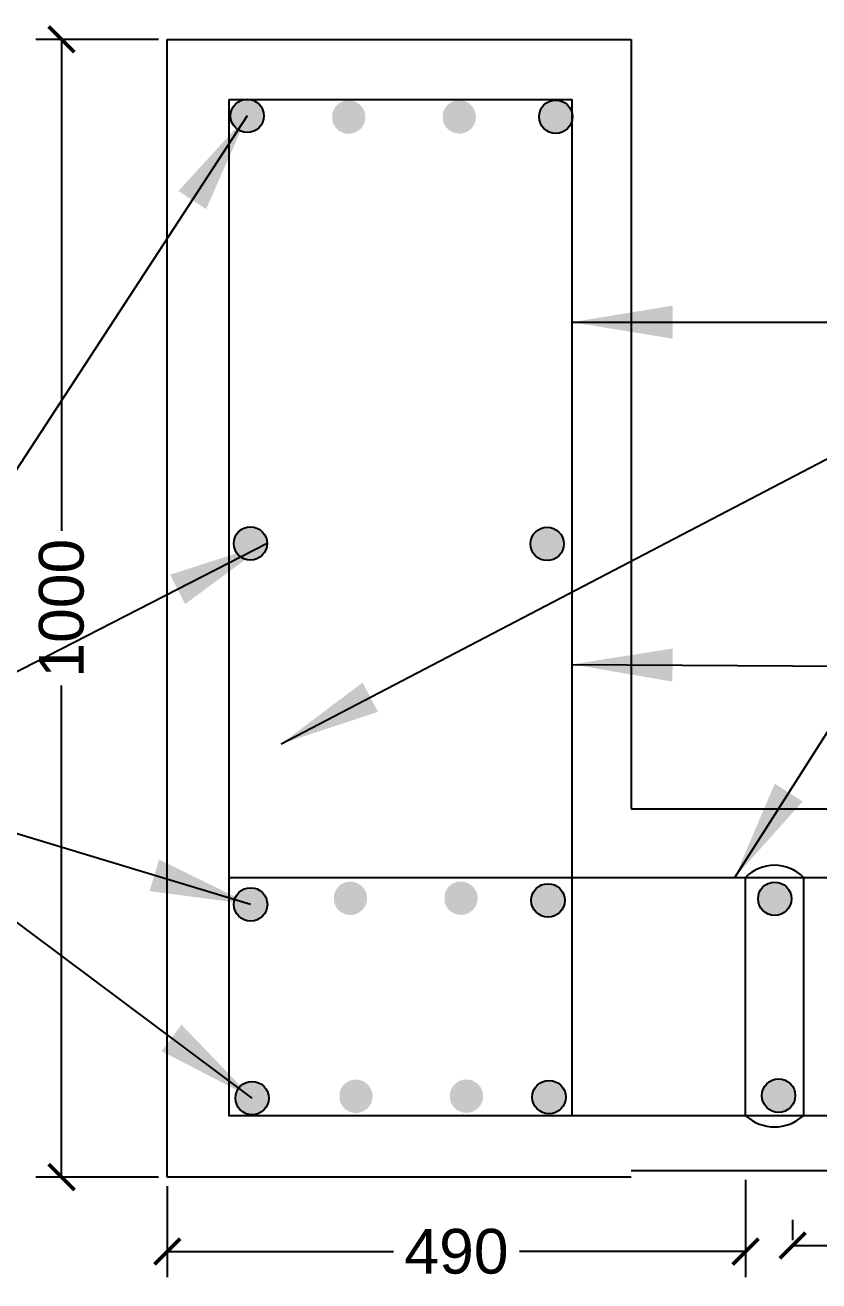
# Model space of a CAD drawing. Header units: inches. Extents: x 0 to 11487, y 0 to 10656.
# Drawn here: x 621.64 to 627.19, y 409.58 to 418.36 of the extents above; entities that cross this region are included whole.
import ezdxf

# ---------------------------------------------------------------- set-up
doc = ezdxf.new("R2010")
doc.units = ezdxf.units.IN
doc.header["$MEASUREMENT"] = 0
for name, color, linetype in [('DIMENSION', 255, 'Continuous'), ('DRAWING', 7, 'Continuous'), ('HATCH', 7, 'Continuous')]:
    doc.layers.add(name, color=color, linetype=linetype)
doc.styles.get("Standard").update_dxf_attribs({"font": 'arial.ttf'})
doc.styles.add('TIMES NEW ROMAN', font='times.ttf')
doc.dimstyles.new('dig', dxfattribs={"dimtxt": 0.3125, "dimasz": 0.18, "dimexe": 0.18, "dimexo": 0.0625, "dimgap": 0.09, "dimtad": 0, "dimtih": 1, "dimtoh": 1, "dimdec": 4, "dimzin": 0, "dimdsep": 46, "dimtxsty": 'Standard', "dimblk": 'ARCHTICK', "dimcen": 0.09, "dimadec": 0, "dimazin": 0, "dimtfac": 1, "dimtdec": 4, "dimtofl": 0, "dimtmove": 0, "dimatfit": 3, "dimldrblk": 'ARCHTICK', "dimfxl": 1, "dimtolj": 1, "dimtzin": 0, "dimarcsym": 0})
doc.dimstyles.new('ISO-25', dxfattribs={"dimtxt": 0.636364, "dimasz": 0.703125, "dimexe": 1.25, "dimexo": 0.625, "dimtad": 0, "dimtih": 1, "dimtoh": 1, "dimlfac": 100, "dimtxsty": 'TIMES NEW ROMAN', "dimcen": 2.5, "dimadec": 0, "dimazin": 0, "dimtfac": 1, "dimtmove": 0, "dimatfit": 3, "dimfxl": 1, "dimarcsym": 0})
pattern_1 = [(50, (211.243567963, 30.135967725), (7.172601826e-05, -6.275213498e-06), [7.5e-06, -8.25e-05]), (355, (211.24356796, 30.135967725), (-1.3875133361e-05, 7.521921337e-05), [6e-06, -6.6e-05]), (100.45144446, (211.24357394, 30.1359672), (5.7850884673e-05, 6.8943999097e-05), [6.3740192e-06, -7.01142112e-05]), (46.1842, (211.24356796, 30.135987725), (0.000106724133067, -1.6551928079e-05), [1.125e-05, -0.00012375]), (96.63563549, (211.24357686, 30.13598635), (9.3466194567e-05, 9.7411860077e-05), [9.5610342e-06, -0.000105171376]), (351.18416399, (211.24356796, 30.13598773), (9.3466194505e-05, 9.7411860027e-05), [9e-06, -9.90000001e-05]), (21, (211.243577963, 30.135982725), (5.9690705212e-05, -4.02618890665e-05), [7.5e-06, -8.25e-05]), (326, (211.24357796, 30.135982725), (2.4331533192e-05, 7.2515004505e-05), [6e-06, -6.6e-05]), (71.45144474, (211.24358294, 30.13597937), (8.4022237673e-05, 3.2253115281e-05), [6.374019e-06, -7.01142112e-05]), (37.5, (211.243567963, 30.135967725), (1.2159855317e-06, 3.32893853831e-05), [0, -6.52e-05, 0, -6.7e-05, 0, -6.625e-05]), (7.5, (211.243567963, 30.135967725), (2.63069537442e-05, 3.94411711882e-05), [0, -3.82e-05, 0, -6.37e-05, 0, -2.525e-05]), (327.5, (211.243545663, 30.135967725), (5.33822436172e-05, -2.2554871734e-06), [0, -2.5e-05, 0, -7.8e-05, 0, -0.0001035]), (317.5, (211.243535663, 30.135967725), (5.83186169342e-05, 1.00104982332e-05), [0, -3.25e-05, 0, -5.18e-05, 0, -7.35e-05])]

# ---------------------------------------------------------------- blocks, each defined once
blk = doc.blocks.new('_ArchTick')
at = {"color": 0, "linetype": 'ByBlock', "const_width": 0.15}
blk.add_lwpolyline([(-0.5, -0.5), (0.5, 0.5)], dxfattribs=at)
blk = doc.blocks.new('*D87')
at = {"layer": 'Defpoints', "color": 0, "ltscale": 0.02, "transparency": 16777216}
for p in [(626.6755, 410.3452), (622.6324, 410.3023), (626.6755, 409.7815)]:
    blk.add_point(p, dxfattribs=at)
at = {"layer": 'DIMENSION', "color": 0, "lineweight": -2, "ltscale": 0.02, "transparency": 16777216}
for p, q in [((626.6755, 410.2827), (626.6755, 409.6015)), ((622.6324, 410.2398), (622.6324, 409.6015)), ((622.6324, 409.7815), (624.213, 409.7815)), ((626.6755, 409.7815), (625.0949, 409.7815))]:
    blk.add_line(p, q, dxfattribs=at)
at = {"layer": 'DIMENSION', "color": 0, "lineweight": -2, "ltscale": 0.02, "transparency": 16777216, "xscale": 0.18, "yscale": 0.18, "zscale": 0.18, "rotation": 180}
blk.add_blockref('_ArchTick', (622.6324, 409.7815), dxfattribs=at)
at = {"layer": 'DIMENSION', "color": 0, "lineweight": -2, "ltscale": 0.02, "transparency": 16777216, "xscale": 0.18, "yscale": 0.18, "zscale": 0.18}
blk.add_blockref('_ArchTick', (626.6755, 409.7815), dxfattribs=at)
at = {"layer": 'DIMENSION', "color": 0, "ltscale": 0.02, "transparency": 16777216, "insert": (624.6539, 409.7815), "char_height": 0.3125, "attachment_point": 5}
blk.add_mtext('\\A1;490', dxfattribs=at)
blk = doc.blocks.new('*D88')
at = {"layer": 'Defpoints', "color": 0, "ltscale": 0.02, "transparency": 16777216}
for p in [(630.3294, 409.8242), (627.0045, 409.7975), (630.3294, 409.7707)]:
    blk.add_point(p, dxfattribs=at)
at = {"layer": 'DIMENSION', "color": 0, "lineweight": -2, "ltscale": 0.02, "transparency": 16777216}
for p, q in [((627.0045, 409.86), (627.0045, 410.0042)), ((630.3294, 409.8332), (630.3294, 410.0042)), ((627.0045, 409.8242), (628.2259, 409.8242)), ((630.3294, 409.8242), (629.1079, 409.8242))]:
    blk.add_line(p, q, dxfattribs=at)
at = {"layer": 'DIMENSION', "color": 0, "lineweight": -2, "ltscale": 0.02, "transparency": 16777216, "xscale": 0.18, "yscale": 0.18, "zscale": 0.18, "rotation": 180}
blk.add_blockref('_ArchTick', (627.0045, 409.8242), dxfattribs=at)
at = {"layer": 'DIMENSION', "color": 0, "lineweight": -2, "ltscale": 0.02, "transparency": 16777216, "xscale": 0.18, "yscale": 0.18, "zscale": 0.18}
blk.add_blockref('_ArchTick', (630.3294, 409.8242), dxfattribs=at)
at = {"layer": 'DIMENSION', "color": 0, "ltscale": 0.02, "transparency": 16777216, "insert": (628.6669, 409.8242), "char_height": 0.3125, "attachment_point": 5}
blk.add_mtext('\\A1;490', dxfattribs=at)
blk = doc.blocks.new('*D91')
at = {"layer": 'Defpoints', "color": 0, "ltscale": 0.02, "transparency": 16777216}
for p in [(622.6324, 418.2581), (621.8932, 410.3023), (622.6324, 410.3023)]:
    blk.add_point(p, dxfattribs=at)
at = {"layer": 'DIMENSION', "color": 0, "lineweight": -2, "ltscale": 0.02, "transparency": 16777216}
for p, q in [((622.5699, 418.2581), (621.7132, 418.2581)), ((621.8932, 418.2581), (621.8932, 414.8216)), ((621.8932, 410.3023), (621.8932, 413.7388)), ((622.5699, 410.3023), (621.7132, 410.3023))]:
    blk.add_line(p, q, dxfattribs=at)
at = {"layer": 'DIMENSION', "color": 0, "lineweight": -2, "ltscale": 0.02, "transparency": 16777216, "xscale": 0.18, "yscale": 0.18, "zscale": 0.18}
for p, rotation in [((621.8932, 418.2581), 90), ((621.8932, 410.3023), 270)]:
    blk.add_blockref('_ArchTick', p, dxfattribs=dict(at, rotation=rotation))
at = {"layer": 'DIMENSION', "color": 0, "ltscale": 0.02, "transparency": 16777216, "insert": (621.8932, 414.2802), "char_height": 0.3125, "attachment_point": 5, "rotation": 90}
blk.add_mtext('\\A1;1000', dxfattribs=at)

msp = doc.modelspace()

# ---------------------------------------------------------------- hatches: boundary and pattern name
at = {"layer": 'HATCH'}
h = msp.add_hatch(dxfattribs=at)
h.set_pattern_fill('AR-CONC', color=256, scale=1e-05)
h.set_pattern_definition(pattern_1)
h.paths.add_polyline_path([(623.21531, 417.83735), (623.1667, 417.83735, 0.1829373), (623.0972, 417.79264), (623.22616, 417.61188, 0.3272079), (623.30773, 417.72319, 0.3540366)])
h.paths.add_polyline_path([(623.0972, 417.79264, 0.1606919), (623.07428, 417.72319, 0.506923), (623.22616, 417.61188)])
h = msp.add_hatch(color=256, dxfattribs=at)
h.paths.add_polyline_path([(625.4322, 417.79775, 0.6748326), (625.23144, 417.71674, 0.2834379), (625.29572, 417.61246)])
h.paths.add_polyline_path([(625.46137, 417.68831), (625.46137, 417.74517, 0.1310024), (625.4322, 417.79775), (625.29572, 417.61246, 0.4802233)])
h.paths.add_polyline_path([(623.21531, 417.83735), (623.1667, 417.83735, 0.1829373), (623.0972, 417.79264), (623.22616, 417.61188, 0.3272079), (623.30773, 417.72319, 0.3540366)])
h.paths.add_polyline_path([(623.0972, 417.79264, 0.1606919), (623.07428, 417.72319, 0.506923), (623.22616, 417.61188)])
h = msp.add_hatch(dxfattribs=at)
h.set_pattern_fill('AR-CONC', color=256, scale=1e-05, angle=90)
h.set_pattern_definition([(140, (1011.487717504, 5.767142906), (6.275213498e-06, 7.172601826e-05), [7.5e-06, -8.25e-05]), (85, (1011.4877175, 5.76714291), (-7.521921337e-05, -1.3875133361e-05), [6e-06, -6.6e-05]), (190.45144446, (1011.487718026, 5.767148884), (-6.8943999097e-05, 5.7850884673e-05), [6.3740192e-06, -7.01142112e-05]), (136.1842, (1011.4876975, 5.76714291), (1.6551928079e-05, 0.000106724133067), [1.125e-05, -0.00012375]), (186.63563549, (1011.48769888, 5.7671518), (-9.7411860077e-05, 9.3466194567e-05), [9.5610342e-06, -0.000105171376]), (81.18416399, (1011.4876975, 5.76714291), (-9.7411860027e-05, 9.3466194505e-05), [9e-06, -9.90000001e-05]), (111, (1011.487702504, 5.767152906), (4.02618890665e-05, 5.9690705212e-05), [7.5e-06, -8.25e-05]), (56, (1011.4877025, 5.76715291), (-7.2515004505e-05, 2.4331533192e-05), [6e-06, -6.6e-05]), (161.45144474, (1011.48770586, 5.76715788), (-3.2253115281e-05, 8.4022237673e-05), [6.374019e-06, -7.01142112e-05]), (127.5, (1011.487717504, 5.767142906), (-3.32893853831e-05, 1.2159855317e-06), [0, -6.52e-05, 0, -6.7e-05, 0, -6.625e-05]), (97.5, (1011.487717504, 5.767142906), (-3.94411711882e-05, 2.63069537442e-05), [0, -3.82e-05, 0, -6.37e-05, 0, -2.525e-05]), (57.5, (1011.487717504, 5.767120606), (2.2554871734e-06, 5.33822436172e-05), [0, -2.5e-05, 0, -7.8e-05, 0, -0.0001035]), (47.5, (1011.487717504, 5.767110606), (-1.00104982332e-05, 5.83186169342e-05), [0, -3.25e-05, 0, -5.18e-05, 0, -7.35e-05])])
h.paths.add_polyline_path([(623.78633, 417.73888), (623.78633, 417.69028, 0.1829373), (623.83104, 417.62077), (624.0118, 417.74973, 0.3272079), (623.9005, 417.8313, 0.3540366)])
h.paths.add_polyline_path([(623.83104, 417.62077, 0.1606919), (623.9005, 417.59786, 0.506923), (624.0118, 417.74973)])
h = msp.add_hatch(dxfattribs=at)
h.set_pattern_fill('AR-CONC', color=256, scale=1e-05, angle=90)
h.set_pattern_definition([(140, (1012.26046638, 5.76808447), (6.275213498e-06, 7.172601826e-05), [7.5e-06, -8.25e-05]), (85, (1012.26046638, 5.76808447), (-7.521921337e-05, -1.3875133361e-05), [6e-06, -6.6e-05]), (190.45144446, (1012.260466904, 5.76809045), (-6.8943999097e-05, 5.7850884673e-05), [6.3740192e-06, -7.01142112e-05]), (136.1842, (1012.26044638, 5.76808447), (1.6551928079e-05, 0.000106724133067), [1.125e-05, -0.00012375]), (186.63563549, (1012.26044776, 5.76809336), (-9.7411860077e-05, 9.3466194567e-05), [9.5610342e-06, -0.000105171376]), (81.18416399, (1012.26044638, 5.76808447), (-9.7411860027e-05, 9.3466194505e-05), [9e-06, -9.90000001e-05]), (111, (1012.26045138, 5.76809447), (4.02618890665e-05, 5.9690705212e-05), [7.5e-06, -8.25e-05]), (56, (1012.26045138, 5.76809447), (-7.2515004505e-05, 2.4331533192e-05), [6e-06, -6.6e-05]), (161.45144474, (1012.260454736, 5.768099445), (-3.2253115281e-05, 8.4022237673e-05), [6.374019e-06, -7.01142112e-05]), (127.5, (1012.26046638, 5.76808447), (-3.32893853831e-05, 1.2159855317e-06), [0, -6.52e-05, 0, -6.7e-05, 0, -6.625e-05]), (97.5, (1012.26046638, 5.76808447), (-3.94411711882e-05, 2.63069537442e-05), [0, -3.82e-05, 0, -6.37e-05, 0, -2.525e-05]), (57.5, (1012.26046638, 5.76806217), (2.2554871734e-06, 5.33822436172e-05), [0, -2.5e-05, 0, -7.8e-05, 0, -0.0001035]), (47.5, (1012.26046638, 5.76805217), (-1.00104982332e-05, 5.83186169342e-05), [0, -3.25e-05, 0, -5.18e-05, 0, -7.35e-05])])
h.paths.add_polyline_path([(624.55908, 417.73982), (624.55908, 417.69122, 0.1829373), (624.60379, 417.62171), (624.78455, 417.75067, 0.3272079), (624.67325, 417.83225, 0.3540366)])
h.paths.add_polyline_path([(624.60379, 417.62171, 0.1606919), (624.67325, 417.5988, 0.506923), (624.78455, 417.75067)])
h = msp.add_hatch(dxfattribs=at)
h.set_pattern_fill('AR-CONC', color=256, scale=1e-05)
h.set_pattern_definition(pattern_1)
h.paths.add_polyline_path([(625.4322, 417.79775, 0.6748326), (625.23144, 417.71674, 0.2834379), (625.29572, 417.61246)])
h.paths.add_polyline_path([(625.46137, 417.68831), (625.46137, 417.74517, 0.1310024), (625.4322, 417.79775), (625.29572, 417.61246, 0.4802233)])
h = msp.add_hatch(dxfattribs=at)
h.set_pattern_fill('AR-CONC', color=256, scale=1e-05)
h.set_pattern_definition(pattern_1)
h.paths.add_polyline_path([(623.33012, 414.73278, 1), (623.09667, 414.73278, 1)])
h.paths.add_polyline_path([(625.40475, 414.72944, 1), (625.1713, 414.72944, 1)])
h = msp.add_hatch(color=256, dxfattribs=at)
h.paths.add_polyline_path([(625.1713, 414.72944, 1), (625.40475, 414.72944, 1)])
h.paths.add_polyline_path([(623.33012, 414.73278, 1), (623.09667, 414.73278, 1)])
h = msp.add_hatch(color=256, dxfattribs=at)
h.paths.add_polyline_path([(626.99552, 412.24877, 1), (626.76207, 412.24877, 1)])
h.paths.add_polyline_path([(627.02293, 410.8716, 1), (626.78949, 410.8716, 1)])
h.paths.add_polyline_path([(625.41771, 410.86171, 1), (625.18426, 410.86171, 1)])
h.paths.add_polyline_path([(625.17727, 412.2372, 1), (625.41071, 412.2372, 1)])
h.paths.add_polyline_path([(623.09825, 412.20928, 1), (623.33169, 412.20928, 1)])
h.paths.add_polyline_path([(623.10873, 410.85473, 1), (623.34217, 410.85473, 1)])
h = msp.add_hatch(dxfattribs=at)
h.set_pattern_fill('AR-CONC', color=256, scale=1e-05, angle=90)
h.set_pattern_definition([(140, (1011.49947771, 0.30409786), (6.275213498e-06, 7.172601826e-05), [7.5e-06, -8.25e-05]), (85, (1011.49947771, 0.30409786), (-7.521921337e-05, -1.3875133361e-05), [6e-06, -6.6e-05]), (190.45144446, (1011.49947823, 0.30410384), (-6.8943999097e-05, 5.7850884673e-05), [6.3740192e-06, -7.01142112e-05]), (136.1842, (1011.49945771, 0.30409786), (1.6551928079e-05, 0.000106724133067), [1.125e-05, -0.00012375]), (186.63563549, (1011.49945909, 0.30410676), (-9.7411860077e-05, 9.3466194567e-05), [9.5610342e-06, -0.000105171376]), (81.18416399, (1011.49945771, 0.30409786), (-9.7411860027e-05, 9.3466194505e-05), [9e-06, -9.90000001e-05]), (111, (1011.49946271, 0.30410786), (4.02618890665e-05, 5.9690705212e-05), [7.5e-06, -8.25e-05]), (56, (1011.49946271, 0.30410786), (-7.2515004505e-05, 2.4331533192e-05), [6e-06, -6.6e-05]), (161.45144474, (1011.49946606, 0.30411284), (-3.2253115281e-05, 8.4022237673e-05), [6.374019e-06, -7.01142112e-05]), (127.5, (1011.499477708, 0.304097863), (-3.32893853831e-05, 1.2159855317e-06), [0, -6.52e-05, 0, -6.7e-05, 0, -6.625e-05]), (97.5, (1011.499477708, 0.304097863), (-3.94411711882e-05, 2.63069537442e-05), [0, -3.82e-05, 0, -6.37e-05, 0, -2.525e-05]), (57.5, (1011.499477708, 0.304075563), (2.2554871734e-06, 5.33822436172e-05), [0, -2.5e-05, 0, -7.8e-05, 0, -0.0001035]), (47.5, (1011.49947771, 0.304065563), (-1.00104982332e-05, 5.83186169342e-05), [0, -3.25e-05, 0, -5.18e-05, 0, -7.35e-05])])
h.paths.add_polyline_path([(623.7981, 412.27584), (623.7981, 412.22723, 0.1829373), (623.84281, 412.15773), (624.02356, 412.28669, 0.3272079), (623.91226, 412.36826, 0.3540366)])
h.paths.add_polyline_path([(623.84281, 412.15773, 0.1606919), (623.91226, 412.13481, 0.506923), (624.02356, 412.28669)])
h = msp.add_hatch(dxfattribs=at)
h.set_pattern_fill('AR-CONC', color=256, scale=1e-05, angle=90)
h.set_pattern_definition([(140, (1012.272226585, 0.30503943), (6.275213498e-06, 7.172601826e-05), [7.5e-06, -8.25e-05]), (85, (1012.272226585, 0.30503943), (-7.521921337e-05, -1.3875133361e-05), [6e-06, -6.6e-05]), (190.45144446, (1012.27222711, 0.305045405), (-6.8943999097e-05, 5.7850884673e-05), [6.3740192e-06, -7.01142112e-05]), (136.1842, (1012.272206585, 0.30503943), (1.6551928079e-05, 0.000106724133067), [1.125e-05, -0.00012375]), (186.63563549, (1012.27220796, 0.30504832), (-9.7411860077e-05, 9.3466194567e-05), [9.5610342e-06, -0.000105171376]), (81.18416399, (1012.27220659, 0.30503943), (-9.7411860027e-05, 9.3466194505e-05), [9e-06, -9.90000001e-05]), (111, (1012.272211585, 0.30504943), (4.02618890665e-05, 5.9690705212e-05), [7.5e-06, -8.25e-05]), (56, (1012.272211585, 0.30504943), (-7.2515004505e-05, 2.4331533192e-05), [6e-06, -6.6e-05]), (161.45144474, (1012.27221494, 0.3050544), (-3.2253115281e-05, 8.4022237673e-05), [6.374019e-06, -7.01142112e-05]), (127.5, (1012.272226585, 0.305039428), (-3.32893853831e-05, 1.2159855317e-06), [0, -6.52e-05, 0, -6.7e-05, 0, -6.625e-05]), (97.5, (1012.272226585, 0.305039428), (-3.94411711882e-05, 2.63069537442e-05), [0, -3.82e-05, 0, -6.37e-05, 0, -2.525e-05]), (57.5, (1012.272226585, 0.305017128), (2.2554871734e-06, 5.33822436172e-05), [0, -2.5e-05, 0, -7.8e-05, 0, -0.0001035]), (47.5, (1012.272226585, 0.305007128), (-1.00104982332e-05, 5.83186169342e-05), [0, -3.25e-05, 0, -5.18e-05, 0, -7.35e-05])])
h.paths.add_polyline_path([(624.57084, 412.27678), (624.57084, 412.22818, 0.1829373), (624.61555, 412.15867), (624.79631, 412.28763, 0.3272079), (624.68501, 412.3692, 0.3540366)])
h.paths.add_polyline_path([(624.61555, 412.15867, 0.1606919), (624.68501, 412.13575, 0.506923), (624.79631, 412.28763)])
h = msp.add_hatch(dxfattribs=at)
h.set_pattern_fill('AR-CONC', color=256, scale=1e-05, angle=90)
h.set_pattern_definition([(140, (1014.46601372, 0.30133662), (6.275213498e-06, 7.172601826e-05), [7.5e-06, -8.25e-05]), (85, (1014.46601372, 0.30133662), (-7.521921337e-05, -1.3875133361e-05), [6e-06, -6.6e-05]), (190.45144446, (1014.466014246, 0.301342595), (-6.8943999097e-05, 5.7850884673e-05), [6.3740192e-06, -7.01142112e-05]), (136.1842, (1014.46599372, 0.30133662), (1.6551928079e-05, 0.000106724133067), [1.125e-05, -0.00012375]), (186.63563549, (1014.4659951, 0.30134551), (-9.7411860077e-05, 9.3466194567e-05), [9.5610342e-06, -0.000105171376]), (81.18416399, (1014.46599372, 0.30133662), (-9.7411860027e-05, 9.3466194505e-05), [9e-06, -9.90000001e-05]), (111, (1014.46599872, 0.30134662), (4.02618890665e-05, 5.9690705212e-05), [7.5e-06, -8.25e-05]), (56, (1014.46599872, 0.30134662), (-7.2515004505e-05, 2.4331533192e-05), [6e-06, -6.6e-05]), (161.45144474, (1014.46600208, 0.30135159), (-3.2253115281e-05, 8.4022237673e-05), [6.374019e-06, -7.01142112e-05]), (127.5, (1014.466013723, 0.301336618), (-3.32893853831e-05, 1.2159855317e-06), [0, -6.52e-05, 0, -6.7e-05, 0, -6.625e-05]), (97.5, (1014.466013723, 0.301336618), (-3.94411711882e-05, 2.63069537442e-05), [0, -3.82e-05, 0, -6.37e-05, 0, -2.525e-05]), (57.5, (1014.466013723, 0.301314318), (2.2554871734e-06, 5.33822436172e-05), [0, -2.5e-05, 0, -7.8e-05, 0, -0.0001035]), (47.5, (1014.466013723, 0.30130432), (-1.00104982332e-05, 5.83186169342e-05), [0, -3.25e-05, 0, -5.18e-05, 0, -7.35e-05])])
h.paths.add_polyline_path([(626.76463, 412.27308), (626.76463, 412.22447, 0.1829373), (626.80934, 412.15497), (626.9901, 412.28392, 0.3272079), (626.8788, 412.3655, 0.3540366)])
h.paths.add_polyline_path([(626.80934, 412.15497, 0.1606919), (626.8788, 412.13205, 0.506923), (626.9901, 412.28392)])
h = msp.add_hatch(dxfattribs=at)
h.set_pattern_fill('AR-CONC', color=256, scale=1e-05, angle=90)
h.set_pattern_definition([(140, (1010.8021876, 0.261840614), (6.275213498e-06, 7.172601826e-05), [7.5e-06, -8.25e-05]), (85, (1010.8021876, 0.261840614), (-7.521921337e-05, -1.3875133361e-05), [6e-06, -6.6e-05]), (190.45144446, (1010.80218812, 0.26184659), (-6.8943999097e-05, 5.7850884673e-05), [6.3740192e-06, -7.01142112e-05]), (136.1842, (1010.8021676, 0.26184061), (1.6551928079e-05, 0.000106724133067), [1.125e-05, -0.00012375]), (186.63563549, (1010.80216898, 0.26184951), (-9.7411860077e-05, 9.3466194567e-05), [9.5610342e-06, -0.000105171376]), (81.18416399, (1010.8021676, 0.26184061), (-9.7411860027e-05, 9.3466194505e-05), [9e-06, -9.90000001e-05]), (111, (1010.8021726, 0.261850614), (4.02618890665e-05, 5.9690705212e-05), [7.5e-06, -8.25e-05]), (56, (1010.8021726, 0.261850614), (-7.2515004505e-05, 2.4331533192e-05), [6e-06, -6.6e-05]), (161.45144474, (1010.802175954, 0.26185559), (-3.2253115281e-05, 8.4022237673e-05), [6.374019e-06, -7.01142112e-05]), (127.5, (1010.8021876, 0.261840614), (-3.32893853831e-05, 1.2159855317e-06), [0, -6.52e-05, 0, -6.7e-05, 0, -6.625e-05]), (97.5, (1010.8021876, 0.261840614), (-3.94411711882e-05, 2.63069537442e-05), [0, -3.82e-05, 0, -6.37e-05, 0, -2.525e-05]), (57.5, (1010.8021876, 0.261818314), (2.2554871734e-06, 5.33822436172e-05), [0, -2.5e-05, 0, -7.8e-05, 0, -0.0001035]), (47.5, (1010.8021876, 0.261808314), (-1.00104982332e-05, 5.83186169342e-05), [0, -3.25e-05, 0, -5.18e-05, 0, -7.35e-05])])
h.paths.add_polyline_path([(623.10081, 412.23358), (623.10081, 412.18498, 0.1829373), (623.14552, 412.11547), (623.32627, 412.24443, 0.3272079), (623.21497, 412.326, 0.3540366)])
h.paths.add_polyline_path([(623.14552, 412.11547, 0.1606919), (623.21497, 412.09256, 0.506923), (623.32627, 412.24443)])
h = msp.add_hatch(dxfattribs=at)
h.set_pattern_fill('AR-CONC', color=256, scale=1e-05, angle=90)
h.set_pattern_definition([(140, (1012.88120715, 0.28976524), (6.275213498e-06, 7.172601826e-05), [7.5e-06, -8.25e-05]), (85, (1012.88120715, 0.28976524), (-7.521921337e-05, -1.3875133361e-05), [6e-06, -6.6e-05]), (190.45144446, (1012.88120767, 0.289771215), (-6.8943999097e-05, 5.7850884673e-05), [6.3740192e-06, -7.01142112e-05]), (136.1842, (1012.88118715, 0.28976524), (1.6551928079e-05, 0.000106724133067), [1.125e-05, -0.00012375]), (186.63563549, (1012.88118853, 0.28977413), (-9.7411860077e-05, 9.3466194567e-05), [9.5610342e-06, -0.000105171376]), (81.18416399, (1012.88118715, 0.28976524), (-9.7411860027e-05, 9.3466194505e-05), [9e-06, -9.90000001e-05]), (111, (1012.88119215, 0.28977524), (4.02618890665e-05, 5.9690705212e-05), [7.5e-06, -8.25e-05]), (56, (1012.88119215, 0.28977524), (-7.2515004505e-05, 2.4331533192e-05), [6e-06, -6.6e-05]), (161.45144474, (1012.881195506, 0.28978021), (-3.2253115281e-05, 8.4022237673e-05), [6.374019e-06, -7.01142112e-05]), (127.5, (1012.88120715, 0.289765238), (-3.32893853831e-05, 1.2159855317e-06), [0, -6.52e-05, 0, -6.7e-05, 0, -6.625e-05]), (97.5, (1012.88120715, 0.289765238), (-3.94411711882e-05, 2.63069537442e-05), [0, -3.82e-05, 0, -6.37e-05, 0, -2.525e-05]), (57.5, (1012.88120715, 0.289742938), (2.2554871734e-06, 5.33822436172e-05), [0, -2.5e-05, 0, -7.8e-05, 0, -0.0001035]), (47.5, (1012.88120715, 0.28973294), (-1.00104982332e-05, 5.83186169342e-05), [0, -3.25e-05, 0, -5.18e-05, 0, -7.35e-05])])
h.paths.add_polyline_path([(625.17982, 412.2615), (625.17982, 412.2129, 0.1829373), (625.22453, 412.14339), (625.40529, 412.27235, 0.3272079), (625.29399, 412.35393, 0.3540366)])
h.paths.add_polyline_path([(625.22453, 412.14339, 0.1606919), (625.29399, 412.12048, 0.506923), (625.40529, 412.27235)])
h = msp.add_hatch(dxfattribs=at)
h.set_pattern_fill('AR-CONC', color=256, scale=1e-05, angle=90)
h.set_pattern_definition([(140, (1010.81266534, -1.0927117), (6.275213498e-06, 7.172601826e-05), [7.5e-06, -8.25e-05]), (85, (1010.81266534, -1.0927117), (-7.521921337e-05, -1.3875133361e-05), [6e-06, -6.6e-05]), (190.45144446, (1010.81266586, -1.09270572), (-6.8943999097e-05, 5.7850884673e-05), [6.3740192e-06, -7.01142112e-05]), (136.1842, (1010.81264534, -1.0927117), (1.6551928079e-05, 0.000106724133067), [1.125e-05, -0.00012375]), (186.63563549, (1010.81264672, -1.09270281), (-9.7411860077e-05, 9.3466194567e-05), [9.5610342e-06, -0.000105171376]), (81.18416399, (1010.81264534, -1.0927117), (-9.7411860027e-05, 9.3466194505e-05), [9e-06, -9.90000001e-05]), (111, (1010.81265034, -1.0927017), (4.02618890665e-05, 5.9690705212e-05), [7.5e-06, -8.25e-05]), (56, (1010.81265034, -1.0927017), (-7.2515004505e-05, 2.4331533192e-05), [6e-06, -6.6e-05]), (161.45144474, (1010.812653695, -1.092696726), (-3.2253115281e-05, 8.4022237673e-05), [6.374019e-06, -7.01142112e-05]), (127.5, (1010.81266534, -1.0927117), (-3.32893853831e-05, 1.2159855317e-06), [0, -6.52e-05, 0, -6.7e-05, 0, -6.625e-05]), (97.5, (1010.81266534, -1.0927117), (-3.94411711882e-05, 2.63069537442e-05), [0, -3.82e-05, 0, -6.37e-05, 0, -2.525e-05]), (57.5, (1010.81266534, -1.092734), (2.2554871734e-06, 5.33822436172e-05), [0, -2.5e-05, 0, -7.8e-05, 0, -0.0001035]), (47.5, (1010.81266534, -1.092744), (-1.00104982332e-05, 5.83186169342e-05), [0, -3.25e-05, 0, -5.18e-05, 0, -7.35e-05])])
h.paths.add_polyline_path([(623.11128, 410.87903), (623.11128, 410.83043, 0.1829373), (623.15599, 410.76092), (623.33675, 410.88988, 0.3272079), (623.22545, 410.97145, 0.3540366)])
h.paths.add_polyline_path([(623.15599, 410.76092, 0.1606919), (623.22545, 410.738, 0.506923), (623.33675, 410.88988)])
h = msp.add_hatch(dxfattribs=at)
h.set_pattern_fill('AR-CONC', color=256, scale=1e-05, angle=90)
h.set_pattern_definition([(140, (1011.53795868, -1.080108193), (6.275213498e-06, 7.172601826e-05), [7.5e-06, -8.25e-05]), (85, (1011.53795868, -1.08010819), (-7.521921337e-05, -1.3875133361e-05), [6e-06, -6.6e-05]), (190.45144446, (1011.537959204, -1.080102216), (-6.8943999097e-05, 5.7850884673e-05), [6.3740192e-06, -7.01142112e-05]), (136.1842, (1011.53793868, -1.08010819), (1.6551928079e-05, 0.000106724133067), [1.125e-05, -0.00012375]), (186.63563549, (1011.53794006, -1.0800993), (-9.7411860077e-05, 9.3466194567e-05), [9.5610342e-06, -0.000105171376]), (81.18416399, (1011.53793868, -1.08010819), (-9.7411860027e-05, 9.3466194505e-05), [9e-06, -9.90000001e-05]), (111, (1011.53794368, -1.080098193), (4.02618890665e-05, 5.9690705212e-05), [7.5e-06, -8.25e-05]), (56, (1011.53794368, -1.08009819), (-7.2515004505e-05, 2.4331533192e-05), [6e-06, -6.6e-05]), (161.45144474, (1011.537947036, -1.08009322), (-3.2253115281e-05, 8.4022237673e-05), [6.374019e-06, -7.01142112e-05]), (127.5, (1011.53795868, -1.080108193), (-3.32893853831e-05, 1.2159855317e-06), [0, -6.52e-05, 0, -6.7e-05, 0, -6.625e-05]), (97.5, (1011.53795868, -1.080108193), (-3.94411711882e-05, 2.63069537442e-05), [0, -3.82e-05, 0, -6.37e-05, 0, -2.525e-05]), (57.5, (1011.53795868, -1.080130493), (2.2554871734e-06, 5.33822436172e-05), [0, -2.5e-05, 0, -7.8e-05, 0, -0.0001035]), (47.5, (1011.53795868, -1.080140493), (-1.00104982332e-05, 5.83186169342e-05), [0, -3.25e-05, 0, -5.18e-05, 0, -7.35e-05])])
h.paths.add_polyline_path([(623.83658, 410.89163), (623.83658, 410.84303, 0.1829373), (623.88129, 410.77352), (624.06205, 410.90248, 0.3272079), (623.95074, 410.98405, 0.3540366)])
h.paths.add_polyline_path([(623.88129, 410.77352, 0.1606919), (623.95074, 410.75061, 0.506923), (624.06205, 410.90248)])
h = msp.add_hatch(dxfattribs=at)
h.set_pattern_fill('AR-CONC', color=256, scale=1e-05, angle=90)
h.set_pattern_definition([(140, (1012.31070756, -1.07916663), (6.275213498e-06, 7.172601826e-05), [7.5e-06, -8.25e-05]), (85, (1012.31070756, -1.07916663), (-7.521921337e-05, -1.3875133361e-05), [6e-06, -6.6e-05]), (190.45144446, (1012.31070808, -1.07916065), (-6.8943999097e-05, 5.7850884673e-05), [6.3740192e-06, -7.01142112e-05]), (136.1842, (1012.31068756, -1.07916663), (1.6551928079e-05, 0.000106724133067), [1.125e-05, -0.00012375]), (186.63563549, (1012.31068894, -1.07915773), (-9.7411860077e-05, 9.3466194567e-05), [9.5610342e-06, -0.000105171376]), (81.18416399, (1012.31068756, -1.07916663), (-9.7411860027e-05, 9.3466194505e-05), [9e-06, -9.90000001e-05]), (111, (1012.31069256, -1.07915663), (4.02618890665e-05, 5.9690705212e-05), [7.5e-06, -8.25e-05]), (56, (1012.31069256, -1.07915663), (-7.2515004505e-05, 2.4331533192e-05), [6e-06, -6.6e-05]), (161.45144474, (1012.310695914, -1.079151654), (-3.2253115281e-05, 8.4022237673e-05), [6.374019e-06, -7.01142112e-05]), (127.5, (1012.310707558, -1.079166629), (-3.32893853831e-05, 1.2159855317e-06), [0, -6.52e-05, 0, -6.7e-05, 0, -6.625e-05]), (97.5, (1012.31070756, -1.07916663), (-3.94411711882e-05, 2.63069537442e-05), [0, -3.82e-05, 0, -6.37e-05, 0, -2.525e-05]), (57.5, (1012.310707558, -1.079188929), (2.2554871734e-06, 5.33822436172e-05), [0, -2.5e-05, 0, -7.8e-05, 0, -0.0001035]), (47.5, (1012.31070756, -1.07919893), (-1.00104982332e-05, 5.83186169342e-05), [0, -3.25e-05, 0, -5.18e-05, 0, -7.35e-05])])
h.paths.add_polyline_path([(624.60932, 410.89257), (624.60932, 410.84397, 0.1829373), (624.65403, 410.77446), (624.83479, 410.90342, 0.3272079), (624.72349, 410.98499, 0.3540366)])
h.paths.add_polyline_path([(624.65403, 410.77446, 0.1606919), (624.72349, 410.75155, 0.506923), (624.83479, 410.90342)])
h = msp.add_hatch(dxfattribs=at)
h.set_pattern_fill('AR-CONC', color=256, scale=1e-05, angle=90)
h.set_pattern_definition([(140, (1012.8882052, -1.08573237), (6.275213498e-06, 7.172601826e-05), [7.5e-06, -8.25e-05]), (85, (1012.8882052, -1.08573237), (-7.521921337e-05, -1.3875133361e-05), [6e-06, -6.6e-05]), (190.45144446, (1012.88820572, -1.08572639), (-6.8943999097e-05, 5.7850884673e-05), [6.3740192e-06, -7.01142112e-05]), (136.1842, (1012.8881852, -1.08573237), (1.6551928079e-05, 0.000106724133067), [1.125e-05, -0.00012375]), (186.63563549, (1012.88818658, -1.08572348), (-9.7411860077e-05, 9.3466194567e-05), [9.5610342e-06, -0.000105171376]), (81.18416399, (1012.8881852, -1.08573237), (-9.7411860027e-05, 9.3466194505e-05), [9e-06, -9.90000001e-05]), (111, (1012.8881902, -1.08572237), (4.02618890665e-05, 5.9690705212e-05), [7.5e-06, -8.25e-05]), (56, (1012.8881902, -1.08572237), (-7.2515004505e-05, 2.4331533192e-05), [6e-06, -6.6e-05]), (161.45144474, (1012.888193554, -1.085717395), (-3.2253115281e-05, 8.4022237673e-05), [6.374019e-06, -7.01142112e-05]), (127.5, (1012.888205199, -1.08573237), (-3.32893853831e-05, 1.2159855317e-06), [0, -6.52e-05, 0, -6.7e-05, 0, -6.625e-05]), (97.5, (1012.8882052, -1.08573237), (-3.94411711882e-05, 2.63069537442e-05), [0, -3.82e-05, 0, -6.37e-05, 0, -2.525e-05]), (57.5, (1012.888205199, -1.08575467), (2.2554871734e-06, 5.33822436172e-05), [0, -2.5e-05, 0, -7.8e-05, 0, -0.0001035]), (47.5, (1012.8882052, -1.08576467), (-1.00104982332e-05, 5.83186169342e-05), [0, -3.25e-05, 0, -5.18e-05, 0, -7.35e-05])])
h.paths.add_polyline_path([(625.18682, 410.88601), (625.18682, 410.8374, 0.1829373), (625.23153, 410.7679), (625.41229, 410.89686, 0.3272079), (625.30099, 410.97843, 0.3540366)])
h.paths.add_polyline_path([(625.23153, 410.7679, 0.1606919), (625.30099, 410.74498, 0.506923), (625.41229, 410.89686)])
h = msp.add_hatch(dxfattribs=at)
h.set_pattern_fill('AR-CONC', color=256, scale=1e-05, angle=90)
h.set_pattern_definition([(140, (1014.493425966, -1.075840117), (6.275213498e-06, 7.172601826e-05), [7.5e-06, -8.25e-05]), (85, (1014.49342597, -1.07584012), (-7.521921337e-05, -1.3875133361e-05), [6e-06, -6.6e-05]), (190.45144446, (1014.49342649, -1.07583414), (-6.8943999097e-05, 5.7850884673e-05), [6.3740192e-06, -7.01142112e-05]), (136.1842, (1014.49340597, -1.07584012), (1.6551928079e-05, 0.000106724133067), [1.125e-05, -0.00012375]), (186.63563549, (1014.49340735, -1.07583122), (-9.7411860077e-05, 9.3466194567e-05), [9.5610342e-06, -0.000105171376]), (81.18416399, (1014.49340597, -1.07584012), (-9.7411860027e-05, 9.3466194505e-05), [9e-06, -9.90000001e-05]), (111, (1014.493410966, -1.075830117), (4.02618890665e-05, 5.9690705212e-05), [7.5e-06, -8.25e-05]), (56, (1014.49341097, -1.07583012), (-7.2515004505e-05, 2.4331533192e-05), [6e-06, -6.6e-05]), (161.45144474, (1014.49341432, -1.07582514), (-3.2253115281e-05, 8.4022237673e-05), [6.374019e-06, -7.01142112e-05]), (127.5, (1014.493425966, -1.075840117), (-3.32893853831e-05, 1.2159855317e-06), [0, -6.52e-05, 0, -6.7e-05, 0, -6.625e-05]), (97.5, (1014.493425966, -1.075840117), (-3.94411711882e-05, 2.63069537442e-05), [0, -3.82e-05, 0, -6.37e-05, 0, -2.525e-05]), (57.5, (1014.493425966, -1.075862417), (2.2554871734e-06, 5.33822436172e-05), [0, -2.5e-05, 0, -7.8e-05, 0, -0.0001035]), (47.5, (1014.493425966, -1.075872417), (-1.00104982332e-05, 5.83186169342e-05), [0, -3.25e-05, 0, -5.18e-05, 0, -7.35e-05])])
h.paths.add_polyline_path([(626.79204, 410.8959), (626.79204, 410.8473, 0.1829373), (626.83675, 410.77779), (627.01751, 410.90675, 0.3272079), (626.90621, 410.98832, 0.3540366)])
h.paths.add_polyline_path([(626.83675, 410.77779, 0.1606919), (626.90621, 410.75488, 0.506923), (627.01751, 410.90675)])

# ---------------------------------------------------------------- linework, layer by layer
at = {"layer": 'DRAWING'}
for p, q in [((622.63235, 418.25807), (625.87556, 418.25807)), ((622.63235, 410.30234), (622.63235, 418.25807)), ((625.87556, 418.25807), (625.87556, 412.87775)), ((625.87556, 412.87775), (630.32936, 412.87775)), ((630.32936, 410.34523), (625.87556, 410.34523)), ((625.87556, 410.30234), (622.63235, 410.30234))]:
    msp.add_line(p, q, dxfattribs=at)
for points in [[(623.0653, 417.83735), (625.46137, 417.83735), (625.46137, 410.72975), (623.0653, 410.72975)], [(623.0653, 412.39781), (630.1331, 412.39781), (630.1331, 410.73171), (623.0653, 410.73171)]]:
    msp.add_lwpolyline(points, close=True, dxfattribs=at)
at = {"layer": 'DRAWING', "ltscale": 0.02}
msp.add_lwpolyline([(626.6755, 412.39781), (627.08007, 412.39781), (627.08007, 410.73171), (626.6755, 410.73171)], close=True, dxfattribs=at)
at = {"layer": 'DRAWING'}
for centre in [(623.19101, 417.72319), (625.34816, 417.71674), (623.21339, 414.73278), (625.28802, 414.72944), (626.8788, 412.24877), (623.21497, 412.20928), (625.29399, 412.2372), (623.22545, 410.85473), (625.30099, 410.86171), (626.90621, 410.8716)]:
    msp.add_circle(centre, 0.11672, dxfattribs=at)
at = {"layer": 'DRAWING', "ltscale": 0.02}
for centre, radius, start, end in [((626.87779, 412.19831), 0.28411, 44.602115, 135.397885), ((626.87779, 410.95362), 0.30027, 227.648197, 312.351803)]:
    msp.add_arc(centre, radius, start, end, dxfattribs=at)

# ---------------------------------------------------------------- dimensions: what is measured, and where the dimension line sits
at = {"layer": 'DIMENSION', "ltscale": 0.02}
dim = msp.add_linear_dim(base=(621.8932, 410.30234), p1=(622.63235, 418.25807), p2=(622.63235, 410.30234), angle=90, text='1000', dimstyle='dig', dxfattribs=at)
dim.commit()
dim.dimension.update_dxf_attribs({"geometry": '*D91', "text_midpoint": (621.8932, 414.2802), "text_rotation": 90})
for base, p1, p2, picture, middle in [((626.6755, 409.78149), (622.63235, 410.30234), (626.6755, 410.34523), '*D87', (624.65393, 409.78149)), ((630.32936, 409.82425), (627.00449, 409.79745), (630.32936, 409.77066), '*D88', (628.66692, 409.82425))]:
    dim = msp.add_linear_dim(base=base, p1=p1, p2=p2, text='490', dimstyle='dig', dxfattribs=at)
    dim.commit()
    dim.dimension.update_dxf_attribs({"geometry": picture, "text_midpoint": middle})

# ---------------------------------------------------------------- leaders
at = {"layer": 'DRAWING', "ltscale": 0.02}
for points in [[(623.19101, 417.72319), (620.18911, 413.12141)], [(625.46137, 416.28042), (629.07066, 416.28042)], [(623.42846, 413.33205), (629.07066, 416.28042)], [(626.5992, 412.39781), (629.07066, 416.28042)], [(623.33012, 414.73278), (620.18911, 413.12141)], [(623.21497, 412.20928), (620.18911, 413.12141)], [(623.22545, 410.85473), (620.18911, 413.12141)]]:
    msp.add_leader(points, dimstyle='ISO-25', override={"dimgap": 0.625, "dimtad": 0}, dxfattribs=at)
at = {"layer": 'HATCH', "ltscale": 0.02}
msp.add_leader([(625.46137, 413.8875), (629.82662, 413.85786)], dimstyle='ISO-25', override={"dimgap": 0.625, "dimtad": 0}, dxfattribs=at)

doc.saveas('drawing.dxf')
